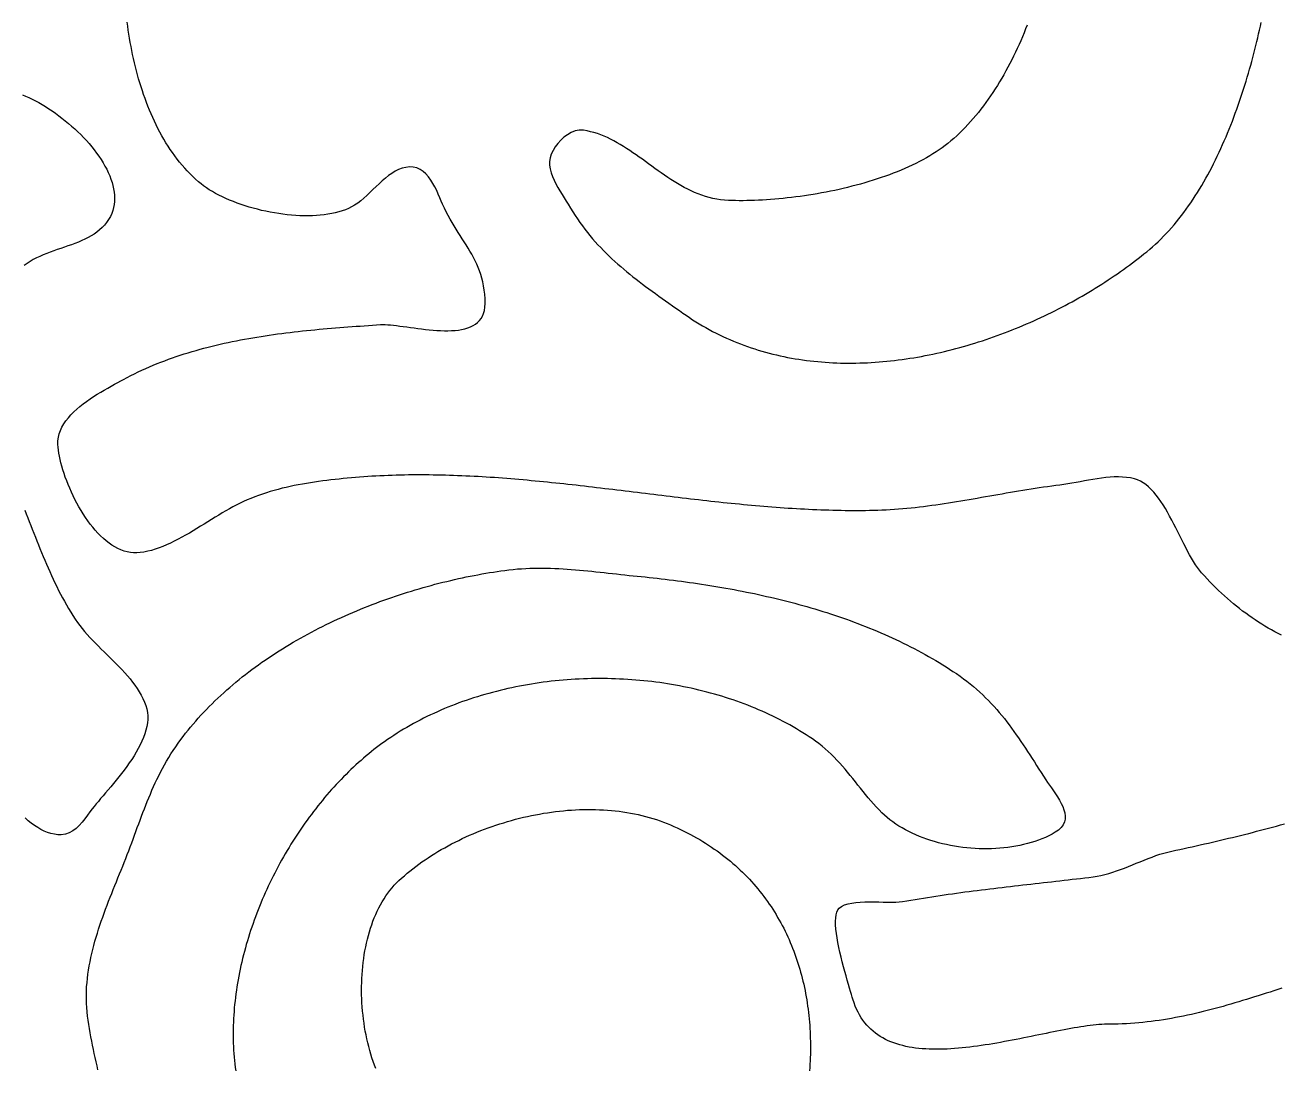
# Model space of a CAD drawing. Header units: millimetres. Extents: x 30 to 1626, y 31 to 955.
# Drawn here: x 352.3 to 655.4, y 232.7 to 484.5 of the extents above; entities that cross this region are included whole.
import ezdxf

# ---------------------------------------------------------------- set-up
doc = ezdxf.new("R2010")
doc.units = ezdxf.units.MM
doc.layers.add('0_0_0', color=3, linetype='Continuous')

msp = doc.modelspace()

# ---------------------------------------------------------------- linework, layer by layer
at = {"layer": '0_0_0'}
for points in [[(655.55, 337.14), (654.75, 337.55), (653.95, 337.97), (653.16, 338.41), (652.36, 338.86), (651.58, 339.33), (650.8, 339.81), (650.02, 340.3), (649.25, 340.81), (648.48, 341.33), (647.72, 341.87), (646.96, 342.42), (646.21, 342.98), (645.46, 343.56), (644.72, 344.15), (643.99, 344.75), (643.26, 345.37), (642.53, 346), (641.81, 346.64), (641.1, 347.29), (640.39, 347.96), (639.69, 348.64), (639, 349.33), (638.31, 350.03), (637.63, 350.75), (636.96, 351.48), (636.29, 352.22), (635.79, 352.81), (635.3, 353.46), (634.82, 354.16), (634.34, 354.91), (633.87, 355.71), (633.4, 356.54), (632.93, 357.41), (632.46, 358.31), (631.99, 359.23), (631.52, 360.16), (631.04, 361.12), (630.56, 362.07), (630.08, 363.04), (629.59, 363.99), (629.09, 364.95), (628.59, 365.89), (628.08, 366.81), (627.55, 367.71), (627.02, 368.58), (626.47, 369.42), (625.91, 370.22), (625.34, 370.98), (624.75, 371.69), (624.14, 372.35), (623.52, 372.95), (622.87, 373.49), (622.21, 373.96), (621.53, 374.35), (620.83, 374.67), (620.1, 374.9), (619.16, 375.11), (618.2, 375.25), (617.22, 375.33), (616.22, 375.36), (615.22, 375.35), (614.2, 375.29), (613.17, 375.2), (612.14, 375.07), (611.11, 374.93), (610.07, 374.76), (609.04, 374.58), (608.02, 374.39), (607, 374.19), (605.99, 374), (605, 373.82), (604.02, 373.65), (603.05, 373.5), (602.11, 373.37), (601.11, 373.25), (600.12, 373.12), (599.12, 372.99), (598.12, 372.85), (597.12, 372.7), (596.13, 372.55), (595.13, 372.39), (594.13, 372.24), (593.13, 372.07), (592.14, 371.91), (591.14, 371.74), (590.14, 371.57), (589.15, 371.4), (588.15, 371.22), (587.15, 371.05), (586.16, 370.87), (585.16, 370.7), (584.16, 370.52), (583.17, 370.35), (582.17, 370.17), (581.17, 370), (580.17, 369.83), (579.18, 369.66), (578.18, 369.49), (577.18, 369.33), (576.18, 369.16), (575.18, 369.01), (574.18, 368.85), (573.18, 368.7), (572.18, 368.56), (571.18, 368.42), (570.18, 368.29), (569.18, 368.16), (568.18, 368.04), (567.17, 367.92), (566.17, 367.81), (565.17, 367.71), (564.16, 367.62), (563.16, 367.54), (562.15, 367.46), (561.15, 367.4), (560.14, 367.34), (559.13, 367.3), (558.12, 367.26), (557.11, 367.23), (556.13, 367.22), (555.16, 367.21), (554.18, 367.2), (553.2, 367.2), (552.22, 367.2), (551.24, 367.2), (550.26, 367.21), (549.28, 367.23), (548.3, 367.25), (547.32, 367.27), (546.34, 367.3), (545.36, 367.33), (544.38, 367.36), (543.4, 367.4), (542.42, 367.45), (541.43, 367.49), (540.45, 367.54), (539.47, 367.59), (538.49, 367.65), (537.51, 367.71), (536.53, 367.77), (535.55, 367.84), (534.56, 367.91), (533.58, 367.98), (532.6, 368.06), (531.62, 368.13), (530.63, 368.21), (529.65, 368.3), (528.67, 368.38), (527.69, 368.47), (526.7, 368.56), (525.72, 368.65), (524.74, 368.74), (523.75, 368.84), (522.77, 368.94), (521.79, 369.04), (520.8, 369.14), (519.82, 369.25), (518.84, 369.35), (517.85, 369.46), (516.87, 369.57), (515.89, 369.68), (514.9, 369.79), (513.92, 369.9), (512.93, 370.02), (511.95, 370.13), (510.96, 370.25), (509.98, 370.36), (508.99, 370.48), (508.01, 370.6), (507.03, 370.72), (506.04, 370.84), (505.06, 370.96), (504.07, 371.08), (503.09, 371.2), (502.1, 371.32), (501.12, 371.44), (500.13, 371.56), (499.14, 371.68), (498.16, 371.8), (497.17, 371.92), (496.19, 372.05), (495.2, 372.17), (494.22, 372.29), (493.23, 372.4), (492.25, 372.52), (491.26, 372.64), (490.27, 372.76), (489.29, 372.87), (488.3, 372.99), (487.32, 373.1), (486.33, 373.22), (485.34, 373.33), (484.36, 373.44), (483.37, 373.55), (482.39, 373.66), (481.4, 373.76), (480.41, 373.87), (479.43, 373.97), (478.44, 374.07), (477.45, 374.17), (476.47, 374.27), (475.48, 374.36), (474.5, 374.45), (473.51, 374.54), (472.52, 374.63), (471.54, 374.72), (470.55, 374.8), (469.56, 374.88), (468.58, 374.96), (467.59, 375.04), (466.6, 375.11), (465.62, 375.18), (464.63, 375.25), (463.64, 375.31), (462.66, 375.37), (461.67, 375.43), (460.69, 375.48), (459.7, 375.53), (458.71, 375.58), (457.73, 375.62), (456.74, 375.66), (455.75, 375.7), (454.77, 375.73), (453.78, 375.76), (452.79, 375.79), (451.81, 375.81), (450.82, 375.82), (449.83, 375.83), (448.85, 375.84), (447.86, 375.84), (446.88, 375.84), (445.89, 375.84), (444.9, 375.83), (443.92, 375.81), (442.93, 375.79), (441.94, 375.77), (440.96, 375.74), (439.97, 375.7), (438.99, 375.66), (438, 375.61), (437.01, 375.56), (436.03, 375.51), (435.04, 375.45), (434.06, 375.38), (433.07, 375.3), (432.08, 375.23), (431.1, 375.14), (430.11, 375.05), (429.13, 374.95), (428.14, 374.85), (427.15, 374.75), (426.16, 374.64), (425.17, 374.52), (424.18, 374.39), (423.19, 374.26), (422.21, 374.12), (421.22, 373.97), (420.24, 373.81), (419.26, 373.64), (418.28, 373.46), (417.3, 373.26), (416.33, 373.06), (415.36, 372.84), (414.4, 372.61), (413.44, 372.36), (412.48, 372.1), (411.53, 371.82), (410.58, 371.53), (409.64, 371.22), (408.7, 370.89), (407.77, 370.54), (406.85, 370.18), (405.93, 369.79), (405.02, 369.39), (404.11, 368.96), (403.3, 368.55), (402.47, 368.11), (401.64, 367.65), (400.79, 367.17), (399.94, 366.67), (399.08, 366.15), (398.22, 365.62), (397.34, 365.08), (396.46, 364.53), (395.58, 363.98), (394.69, 363.43), (393.79, 362.88), (392.89, 362.34), (391.99, 361.81), (391.08, 361.29), (390.17, 360.78), (389.26, 360.29), (388.34, 359.82), (387.43, 359.38), (386.51, 358.96), (385.6, 358.58), (384.68, 358.23), (383.76, 357.91), (382.85, 357.63), (381.93, 357.4), (381.02, 357.21), (380.11, 357.07), (379.32, 357.01), (378.54, 357.02), (377.76, 357.1), (376.99, 357.24), (376.23, 357.46), (375.48, 357.73), (374.74, 358.06), (374.02, 358.45), (373.3, 358.89), (372.6, 359.38), (371.91, 359.92), (371.23, 360.5), (370.56, 361.12), (369.92, 361.79), (369.28, 362.48), (368.67, 363.21), (368.06, 363.98), (367.48, 364.76), (366.92, 365.58), (366.37, 366.41), (365.84, 367.26), (365.33, 368.13), (364.84, 369.01), (364.38, 369.91), (363.93, 370.8), (363.51, 371.71), (363.11, 372.61), (362.73, 373.52), (362.38, 374.42), (362.05, 375.31), (361.75, 376.19), (361.47, 377.06), (361.22, 377.92), (361, 378.75), (360.8, 379.57), (360.64, 380.36), (360.5, 381.12), (360.39, 381.85), (360.31, 382.55), (360.27, 383.22), (360.27, 384.09), (360.38, 384.94), (360.59, 385.78), (360.88, 386.59), (361.25, 387.38), (361.69, 388.15), (362.21, 388.91), (362.78, 389.64), (363.41, 390.35), (364.1, 391.04), (364.82, 391.72), (365.59, 392.37), (366.38, 393), (367.2, 393.61), (368.04, 394.2), (368.89, 394.76), (369.75, 395.31), (370.61, 395.83), (371.46, 396.34), (372.31, 396.82), (373.13, 397.28), (373.93, 397.72), (374.69, 398.14), (375.43, 398.53), (376.11, 398.91), (376.99, 399.38), (377.87, 399.83), (378.76, 400.28), (379.65, 400.71), (380.54, 401.14), (381.45, 401.55), (382.35, 401.95), (383.27, 402.33), (384.18, 402.71), (385.11, 403.08), (386.03, 403.43), (386.97, 403.78), (387.9, 404.11), (388.84, 404.44), (389.78, 404.76), (390.73, 405.06), (391.68, 405.36), (392.64, 405.65), (393.6, 405.92), (394.56, 406.19), (395.52, 406.45), (396.49, 406.71), (397.46, 406.95), (398.44, 407.19), (399.41, 407.42), (400.39, 407.64), (401.37, 407.85), (402.36, 408.05), (403.34, 408.25), (404.33, 408.44), (405.32, 408.63), (406.31, 408.81), (407.31, 408.98), (408.3, 409.14), (409.3, 409.3), (410.29, 409.46), (411.29, 409.6), (412.29, 409.75), (413.29, 409.88), (414.29, 410.01), (415.29, 410.14), (416.29, 410.26), (417.29, 410.38), (418.29, 410.49), (419.29, 410.6), (420.29, 410.71), (421.29, 410.81), (422.29, 410.91), (423.29, 411), (424.29, 411.09), (425.29, 411.18), (426.29, 411.26), (427.28, 411.35), (428.28, 411.43), (429.27, 411.5), (430.26, 411.58), (431.25, 411.65), (432.24, 411.73), (433.22, 411.8), (434.2, 411.86), (435.19, 411.93), (436.16, 412), (437.14, 412.06), (438.11, 412.13), (438.65, 412.15), (439.23, 412.14), (439.86, 412.11), (440.54, 412.06), (441.26, 411.98), (442.02, 411.9), (442.81, 411.8), (443.63, 411.69), (444.47, 411.57), (445.34, 411.45), (446.23, 411.33), (447.13, 411.21), (448.04, 411.09), (448.96, 410.98), (449.88, 410.89), (450.8, 410.8), (451.72, 410.74), (452.63, 410.69), (453.53, 410.66), (454.41, 410.66), (455.27, 410.69), (456.11, 410.74), (456.93, 410.83), (457.71, 410.96), (458.46, 411.12), (459.17, 411.33), (459.83, 411.59), (460.46, 411.89), (461.03, 412.24), (461.55, 412.65), (462.01, 413.11), (462.41, 413.63), (462.75, 414.21), (463.02, 414.86), (463.21, 415.58), (463.33, 416.37), (463.37, 417.23), (463.35, 418.37), (463.28, 419.45), (463.17, 420.49), (463.01, 421.48), (462.82, 422.44), (462.59, 423.37), (462.33, 424.26), (462.03, 425.12), (461.71, 425.96), (461.35, 426.77), (460.98, 427.57), (460.58, 428.35), (460.16, 429.12), (459.72, 429.87), (459.27, 430.62), (458.81, 431.37), (458.34, 432.12), (457.85, 432.87), (457.37, 433.62), (456.87, 434.39), (456.38, 435.17), (455.89, 435.96), (455.41, 436.77), (454.93, 437.6), (454.45, 438.46), (453.99, 439.35), (453.55, 440.27), (453.11, 441.22), (452.79, 441.96), (452.45, 442.77), (452.08, 443.62), (451.69, 444.49), (451.25, 445.37), (450.78, 446.23), (450.26, 447.05), (449.7, 447.82), (449.08, 448.52), (448.41, 449.12), (447.68, 449.61), (446.89, 449.97), (446.03, 450.18), (445.1, 450.22), (444.2, 450.11), (443.34, 449.89), (442.49, 449.57), (441.67, 449.15), (440.86, 448.66), (440.07, 448.11), (439.3, 447.49), (438.54, 446.84), (437.79, 446.15), (437.04, 445.45), (436.3, 444.74), (435.57, 444.03), (434.84, 443.34), (434.1, 442.68), (433.36, 442.05), (432.62, 441.48), (431.87, 440.97), (431.11, 440.54), (430.39, 440.19), (429.64, 439.88), (428.86, 439.6), (428.04, 439.35), (427.2, 439.13), (426.34, 438.95), (425.44, 438.79), (424.53, 438.66), (423.6, 438.55), (422.64, 438.48), (421.67, 438.43), (420.69, 438.41), (419.69, 438.41), (418.68, 438.44), (417.67, 438.49), (416.64, 438.57), (415.61, 438.67), (414.58, 438.79), (413.55, 438.94), (412.51, 439.11), (411.48, 439.3), (410.45, 439.5), (409.43, 439.73), (408.42, 439.98), (407.41, 440.25), (406.42, 440.53), (405.44, 440.84), (404.48, 441.16), (403.53, 441.49), (402.61, 441.85), (401.7, 442.22), (400.82, 442.6), (399.96, 442.99), (399.13, 443.4), (398.33, 443.83), (397.55, 444.26), (396.81, 444.71), (396.11, 445.17), (395.44, 445.64), (394.81, 446.12), (394.22, 446.61), (393.51, 447.24), (392.82, 447.88), (392.15, 448.55), (391.5, 449.23), (390.86, 449.93), (390.24, 450.64), (389.63, 451.37), (389.04, 452.12), (388.47, 452.88), (387.91, 453.66), (387.37, 454.45), (386.84, 455.26), (386.33, 456.07), (385.83, 456.9), (385.35, 457.75), (384.88, 458.6), (384.42, 459.46), (383.98, 460.34), (383.56, 461.23), (383.15, 462.12), (382.75, 463.03), (382.36, 463.94), (381.99, 464.86), (381.63, 465.79), (381.29, 466.72), (380.96, 467.67), (380.64, 468.62), (380.33, 469.57), (380.04, 470.53), (379.75, 471.49), (379.48, 472.46), (379.22, 473.43), (378.98, 474.41), (378.74, 475.38), (378.51, 476.36), (378.3, 477.35), (378.1, 478.33), (377.91, 479.31), (377.72, 480.29), (377.55, 481.28), (377.39, 482.26), (377.24, 483.24), (377.1, 484.22), (376.97, 485.19)], [(594.2, 484.47), (593.83, 483.53), (593.45, 482.58), (593.06, 481.64), (592.65, 480.7), (592.24, 479.77), (591.82, 478.84), (591.38, 477.91), (590.94, 476.99), (590.48, 476.08), (590.02, 475.17), (589.54, 474.27), (589.06, 473.38), (588.56, 472.49), (588.06, 471.61), (587.54, 470.74), (587.02, 469.88), (586.48, 469.03), (585.93, 468.19), (585.38, 467.36), (584.81, 466.54), (584.23, 465.73), (583.64, 464.93), (583.05, 464.15), (582.44, 463.38), (581.82, 462.62), (581.19, 461.88), (580.55, 461.15), (579.9, 460.43), (579.24, 459.74), (578.57, 459.05), (577.9, 458.39), (577.21, 457.74), (576.51, 457.11), (575.79, 456.49), (575.07, 455.9), (574.4, 455.37), (573.7, 454.85), (572.97, 454.34), (572.23, 453.84), (571.46, 453.35), (570.68, 452.87), (569.88, 452.4), (569.05, 451.95), (568.21, 451.5), (567.36, 451.07), (566.48, 450.64), (565.59, 450.23), (564.69, 449.82), (563.77, 449.43), (562.84, 449.05), (561.89, 448.68), (560.94, 448.32), (559.97, 447.97), (558.99, 447.63), (558, 447.3), (557, 446.98), (556, 446.67), (554.99, 446.37), (553.97, 446.08), (552.94, 445.8), (551.91, 445.53), (550.87, 445.27), (549.83, 445.03), (548.79, 444.79), (547.74, 444.56), (546.7, 444.34), (545.65, 444.14), (544.6, 443.94), (543.55, 443.75), (542.51, 443.57), (541.46, 443.41), (540.42, 443.25), (539.38, 443.1), (538.35, 442.96), (537.32, 442.84), (536.3, 442.72), (535.28, 442.61), (534.27, 442.51), (533.27, 442.42), (532.27, 442.34), (531.29, 442.27), (530.31, 442.22), (529.35, 442.17), (528.4, 442.13), (527.46, 442.09), (526.53, 442.07), (525.62, 442.06), (524.72, 442.06), (523.83, 442.07), (522.96, 442.09), (522.11, 442.11), (521.14, 442.17), (520.19, 442.27), (519.26, 442.42), (518.34, 442.6), (517.43, 442.82), (516.54, 443.08), (515.66, 443.37), (514.79, 443.7), (513.94, 444.05), (513.09, 444.43), (512.26, 444.84), (511.44, 445.26), (510.62, 445.71), (509.82, 446.18), (509.02, 446.67), (508.23, 447.17), (507.44, 447.69), (506.67, 448.22), (505.89, 448.75), (505.12, 449.3), (504.36, 449.84), (503.6, 450.4), (502.84, 450.95), (502.08, 451.5), (501.32, 452.05), (500.57, 452.59), (499.81, 453.12), (499.05, 453.65), (498.29, 454.17), (497.53, 454.67), (496.77, 455.15), (496, 455.62), (495.23, 456.07), (494.45, 456.5), (493.66, 456.9), (492.88, 457.28), (492.08, 457.63), (491.27, 457.96), (490.46, 458.25), (489.64, 458.5), (488.81, 458.72), (487.97, 458.9), (487.11, 459.05), (486.11, 459.07), (485.13, 458.89), (484.17, 458.52), (483.27, 458), (482.41, 457.36), (481.62, 456.64), (480.91, 455.85), (480.28, 455.03), (479.76, 454.21), (479.33, 453.33), (479.06, 452.44), (478.94, 451.53), (478.95, 450.63), (479.08, 449.72), (479.3, 448.82), (479.62, 447.92), (480, 447.02), (480.44, 446.14), (480.92, 445.27), (481.42, 444.42), (481.94, 443.58), (482.45, 442.77), (482.94, 441.98), (483.4, 441.22), (483.95, 440.29), (484.51, 439.39), (485.08, 438.51), (485.65, 437.65), (486.24, 436.81), (486.84, 435.99), (487.44, 435.18), (488.06, 434.4), (488.68, 433.63), (489.32, 432.88), (489.96, 432.15), (490.61, 431.43), (491.27, 430.73), (491.93, 430.04), (492.61, 429.36), (493.3, 428.69), (493.99, 428.04), (494.69, 427.4), (495.4, 426.76), (496.11, 426.14), (496.84, 425.52), (497.57, 424.91), (498.31, 424.3), (499.06, 423.71), (499.81, 423.11), (500.58, 422.53), (501.35, 421.94), (502.12, 421.36), (502.91, 420.78), (503.7, 420.2), (504.49, 419.62), (505.3, 419.04), (506.11, 418.46), (506.93, 417.88), (507.75, 417.3), (508.58, 416.71), (509.42, 416.12), (510.26, 415.52), (511.11, 414.92), (511.89, 414.38), (512.67, 413.85), (513.46, 413.33), (514.25, 412.83), (515.05, 412.34), (515.86, 411.86), (516.66, 411.4), (517.48, 410.95), (518.29, 410.51), (519.12, 410.09), (519.94, 409.68), (520.78, 409.28), (521.61, 408.9), (522.45, 408.53), (523.3, 408.17), (524.14, 407.82), (525, 407.49), (525.85, 407.16), (526.71, 406.85), (527.57, 406.56), (528.44, 406.27), (529.31, 406), (530.19, 405.74), (531.06, 405.49), (531.94, 405.25), (532.83, 405.02), (533.71, 404.81), (534.6, 404.61), (535.5, 404.41), (536.39, 404.23), (537.29, 404.07), (538.19, 403.91), (539.09, 403.76), (540, 403.63), (540.9, 403.5), (541.81, 403.39), (542.72, 403.29), (543.64, 403.19), (544.55, 403.11), (545.47, 403.04), (546.39, 402.98), (547.31, 402.93), (548.23, 402.89), (549.15, 402.86), (550.08, 402.85), (551, 402.84), (551.93, 402.84), (552.86, 402.85), (553.78, 402.87), (554.71, 402.9), (555.64, 402.94), (556.57, 402.99), (557.5, 403.05), (558.44, 403.12), (559.37, 403.2), (560.3, 403.28), (561.23, 403.38), (562.16, 403.49), (563.09, 403.6), (564.03, 403.72), (564.96, 403.86), (565.89, 404), (566.82, 404.15), (567.75, 404.31), (568.68, 404.47), (569.61, 404.65), (570.54, 404.83), (571.46, 405.03), (572.39, 405.23), (573.31, 405.44), (574.24, 405.65), (575.16, 405.88), (576.08, 406.11), (577, 406.35), (577.92, 406.6), (578.83, 406.85), (579.75, 407.12), (580.66, 407.39), (581.57, 407.67), (582.48, 407.95), (583.38, 408.24), (584.28, 408.54), (585.19, 408.85), (586.08, 409.16), (586.98, 409.48), (587.87, 409.81), (588.76, 410.15), (589.65, 410.49), (590.54, 410.84), (591.42, 411.19), (592.3, 411.55), (593.17, 411.92), (594.05, 412.29), (594.91, 412.67), (595.78, 413.05), (596.64, 413.45), (597.5, 413.84), (598.35, 414.25), (599.2, 414.66), (600.05, 415.07), (600.89, 415.49), (601.73, 415.92), (602.56, 416.35), (603.39, 416.78), (604.21, 417.23), (605.03, 417.67), (605.85, 418.12), (606.66, 418.58), (607.46, 419.04), (608.26, 419.51), (609.06, 419.98), (609.85, 420.46), (610.63, 420.94), (611.41, 421.43), (612.19, 421.92), (612.95, 422.41), (613.72, 422.91), (614.47, 423.41), (615.23, 423.92), (615.97, 424.43), (616.71, 424.95), (617.44, 425.46), (618.17, 425.99), (618.89, 426.51), (619.6, 427.04), (620.31, 427.58), (621.01, 428.12), (621.71, 428.66), (622.39, 429.2), (623.07, 429.75), (623.77, 430.33), (624.46, 430.92), (625.14, 431.53), (625.81, 432.16), (626.47, 432.8), (627.12, 433.46), (627.76, 434.13), (628.4, 434.82), (629.02, 435.52), (629.64, 436.23), (630.24, 436.96), (630.84, 437.7), (631.43, 438.45), (632, 439.22), (632.57, 439.99), (633.14, 440.78), (633.69, 441.58), (634.23, 442.39), (634.77, 443.21), (635.29, 444.04), (635.81, 444.88), (636.32, 445.73), (636.82, 446.59), (637.31, 447.46), (637.8, 448.33), (638.27, 449.21), (638.74, 450.1), (639.2, 451), (639.65, 451.91), (640.09, 452.82), (640.53, 453.74), (640.95, 454.66), (641.37, 455.59), (641.78, 456.52), (642.19, 457.46), (642.58, 458.4), (642.97, 459.35), (643.35, 460.3), (643.72, 461.25), (644.09, 462.21), (644.44, 463.17), (644.79, 464.13), (645.13, 465.09), (645.47, 466.06), (645.8, 467.02), (646.12, 467.99), (646.43, 468.96), (646.73, 469.92), (647.03, 470.89), (647.32, 471.86), (647.61, 472.82), (647.89, 473.78), (648.16, 474.75), (648.42, 475.71), (648.68, 476.66), (648.92, 477.62), (649.17, 478.57), (649.4, 479.52), (649.63, 480.46), (649.86, 481.4), (650.07, 482.34), (650.28, 483.27), (650.49, 484.19), (650.68, 485.11)], [(351.7, 467.6), (352.47, 467.29), (353.25, 466.94), (354.04, 466.57), (354.83, 466.16), (355.63, 465.73), (356.44, 465.27), (357.24, 464.78), (358.05, 464.27), (358.86, 463.73), (359.66, 463.18), (360.46, 462.59), (361.25, 461.99), (362.03, 461.37), (362.8, 460.73), (363.56, 460.08), (364.31, 459.4), (365.04, 458.71), (365.76, 458.01), (366.46, 457.29), (367.13, 456.57), (367.79, 455.83), (368.42, 455.08), (369.03, 454.32), (369.6, 453.55), (370.16, 452.78), (370.68, 452), (371.16, 451.22), (371.62, 450.43), (372.04, 449.64), (372.42, 448.85), (372.76, 448.06), (373.07, 447.27), (373.33, 446.49), (373.54, 445.7), (373.71, 444.92), (373.84, 444.15), (373.91, 443.38), (373.94, 442.62), (373.91, 441.86), (373.82, 441.12), (373.69, 440.39), (373.49, 439.67), (373.24, 438.96), (372.92, 438.26), (372.5, 437.51), (372.02, 436.81), (371.5, 436.16), (370.94, 435.56), (370.33, 435), (369.69, 434.49), (369.01, 434.01), (368.3, 433.57), (367.56, 433.16), (366.8, 432.78), (366.01, 432.42), (365.2, 432.07), (364.38, 431.75), (363.54, 431.44), (362.69, 431.14), (361.84, 430.84), (360.98, 430.55), (360.12, 430.25), (359.26, 429.95), (358.41, 429.64), (357.57, 429.32), (356.73, 428.98), (355.91, 428.62), (355.11, 428.24), (354.33, 427.83), (353.58, 427.39), (352.85, 426.92), (352.15, 426.41)], [(352.26, 367.37), (352.63, 366.44), (352.99, 365.51), (353.36, 364.58), (353.72, 363.65), (354.09, 362.71), (354.46, 361.78), (354.82, 360.84), (355.19, 359.91), (355.56, 358.98), (355.94, 358.04), (356.32, 357.11), (356.7, 356.18), (357.09, 355.26), (357.48, 354.33), (357.88, 353.41), (358.29, 352.49), (358.7, 351.58), (359.12, 350.67), (359.55, 349.77), (359.99, 348.87), (360.44, 347.97), (360.9, 347.08), (361.37, 346.2), (361.85, 345.32), (362.34, 344.45), (362.85, 343.59), (363.37, 342.73), (363.9, 341.89), (364.45, 341.05), (365.02, 340.22), (365.55, 339.48), (366.11, 338.75), (366.71, 338.03), (367.33, 337.32), (367.98, 336.61), (368.65, 335.9), (369.33, 335.2), (370.03, 334.49), (370.74, 333.79), (371.46, 333.09), (372.18, 332.39), (372.9, 331.68), (373.62, 330.97), (374.33, 330.26), (375.03, 329.54), (375.72, 328.82), (376.39, 328.08), (377.05, 327.34), (377.68, 326.59), (378.28, 325.83), (378.86, 325.06), (379.4, 324.28), (379.9, 323.48), (380.37, 322.67), (380.79, 321.84), (381.17, 320.99), (381.5, 320.13), (381.73, 319.32), (381.88, 318.49), (381.95, 317.66), (381.95, 316.81), (381.87, 315.95), (381.72, 315.08), (381.51, 314.2), (381.25, 313.32), (380.92, 312.44), (380.55, 311.56), (380.13, 310.67), (379.67, 309.78), (379.17, 308.9), (378.64, 308.02), (378.08, 307.15), (377.49, 306.28), (376.88, 305.43), (376.25, 304.58), (375.62, 303.74), (374.97, 302.92), (374.32, 302.12), (373.67, 301.33), (373.03, 300.55), (372.39, 299.8), (371.77, 299.07), (371.16, 298.36), (370.58, 297.68), (370.02, 297.02), (369.49, 296.39), (368.99, 295.79), (368.54, 295.22), (367.97, 294.47), (367.37, 293.66), (366.75, 292.82), (366.09, 292), (365.39, 291.21), (364.65, 290.49), (363.85, 289.87), (362.99, 289.39), (362.07, 289.06), (361.07, 288.93), (360.24, 288.96), (359.41, 289.06), (358.59, 289.25), (357.77, 289.51), (356.97, 289.83), (356.17, 290.23), (355.38, 290.68), (354.6, 291.19), (353.84, 291.75), (353.08, 292.35), (352.33, 293)], [(369.91, 232.16), (369.7, 233.15), (369.48, 234.14), (369.27, 235.14), (369.05, 236.13), (368.84, 237.13), (368.63, 238.14), (368.42, 239.14), (368.23, 240.14), (368.04, 241.15), (367.86, 242.16), (367.7, 243.17), (367.56, 244.17), (367.43, 245.18), (367.32, 246.19), (367.24, 247.2), (367.18, 248.21), (367.14, 249.21), (367.13, 250.22), (367.15, 251.22), (367.2, 252.22), (367.29, 253.24), (367.39, 254.26), (367.52, 255.27), (367.66, 256.28), (367.83, 257.28), (368.02, 258.28), (368.22, 259.28), (368.45, 260.27), (368.68, 261.26), (368.94, 262.25), (369.21, 263.23), (369.49, 264.21), (369.79, 265.19), (370.09, 266.16), (370.41, 267.13), (370.74, 268.1), (371.08, 269.07), (371.42, 270.03), (371.78, 270.99), (372.14, 271.94), (372.5, 272.9), (372.87, 273.85), (373.25, 274.8), (373.62, 275.74), (374, 276.68), (374.38, 277.62), (374.76, 278.56), (375.14, 279.5), (375.52, 280.43), (375.9, 281.36), (376.27, 282.29), (376.63, 283.22), (377, 284.17), (377.37, 285.11), (377.72, 286.05), (378.07, 286.98), (378.41, 287.91), (378.75, 288.84), (379.09, 289.76), (379.43, 290.67), (379.76, 291.59), (380.1, 292.5), (380.44, 293.41), (380.78, 294.31), (381.13, 295.21), (381.48, 296.11), (381.84, 297.01), (382.2, 297.9), (382.58, 298.79), (382.96, 299.68), (383.35, 300.57), (383.76, 301.45), (384.17, 302.33), (384.61, 303.21), (385.05, 304.09), (385.52, 304.97), (386, 305.84), (386.49, 306.71), (387.01, 307.59), (387.55, 308.46), (388.11, 309.33), (388.69, 310.2), (389.3, 311.07), (389.93, 311.93), (390.5, 312.69), (391.08, 313.45), (391.67, 314.19), (392.28, 314.93), (392.89, 315.66), (393.52, 316.39), (394.15, 317.11), (394.79, 317.82), (395.45, 318.52), (396.11, 319.22), (396.78, 319.91), (397.46, 320.59), (398.15, 321.27), (398.85, 321.94), (399.56, 322.6), (400.28, 323.26), (401, 323.91), (401.74, 324.55), (402.48, 325.18), (403.23, 325.81), (403.99, 326.43), (404.75, 327.05), (405.53, 327.66), (406.31, 328.26), (407.09, 328.85), (407.89, 329.44), (408.69, 330.02), (409.5, 330.59), (410.31, 331.15), (411.13, 331.71), (411.96, 332.26), (412.79, 332.81), (413.63, 333.35), (414.48, 333.88), (415.33, 334.4), (416.19, 334.92), (417.05, 335.43), (417.92, 335.93), (418.79, 336.43), (419.67, 336.92), (420.55, 337.4), (421.43, 337.88), (422.32, 338.35), (423.22, 338.81), (424.12, 339.26), (425.02, 339.71), (425.93, 340.15), (426.84, 340.58), (427.75, 341.01), (428.67, 341.43), (429.59, 341.84), (430.51, 342.25), (431.44, 342.65), (432.37, 343.04), (433.3, 343.43), (434.23, 343.81), (435.17, 344.18), (436.11, 344.54), (437.05, 344.9), (437.99, 345.25), (438.93, 345.59), (439.88, 345.93), (440.82, 346.26), (441.77, 346.58), (442.72, 346.9), (443.67, 347.21), (444.62, 347.51), (445.57, 347.8), (446.52, 348.09), (447.47, 348.37), (448.42, 348.65), (449.37, 348.91), (450.32, 349.17), (451.27, 349.43), (452.22, 349.67), (453.17, 349.91), (454.11, 350.14), (455.06, 350.37), (456.01, 350.59), (456.95, 350.8), (457.89, 351), (458.83, 351.2), (459.77, 351.39), (460.71, 351.58), (461.64, 351.75), (462.58, 351.92), (463.51, 352.09), (464.43, 352.24), (465.36, 352.39), (466.28, 352.53), (467.2, 352.67), (468.11, 352.79)], [(468.11, 352.79), (469.13, 352.92), (470.14, 353.03), (471.15, 353.13), (472.16, 353.2), (473.17, 353.26), (474.17, 353.3), (475.18, 353.33), (476.18, 353.34), (477.18, 353.34), (478.18, 353.33), (479.18, 353.31), (480.18, 353.27), (481.17, 353.23), (482.17, 353.17), (483.16, 353.11), (484.16, 353.03), (485.15, 352.95), (486.15, 352.87), (487.14, 352.78), (488.14, 352.68), (489.13, 352.58), (490.12, 352.47), (491.12, 352.36), (492.11, 352.25), (493.11, 352.14), (494.11, 352.03), (495.11, 351.92), (496.1, 351.81), (497.1, 351.7), (498.11, 351.59), (499.11, 351.49), (500.11, 351.39), (501.07, 351.29), (502.03, 351.2), (502.99, 351.1), (503.96, 350.99), (504.92, 350.89), (505.89, 350.78), (506.86, 350.66), (507.83, 350.54), (508.8, 350.42), (509.77, 350.3), (510.75, 350.17), (511.72, 350.04), (512.7, 349.9), (513.68, 349.76), (514.65, 349.62), (515.63, 349.47), (516.61, 349.32), (517.59, 349.17), (518.57, 349.01), (519.55, 348.84), (520.53, 348.67), (521.51, 348.5), (522.5, 348.32), (523.48, 348.14), (524.46, 347.96), (525.44, 347.77), (526.42, 347.57), (527.4, 347.37), (528.38, 347.17), (529.36, 346.96), (530.34, 346.74), (531.31, 346.52), (532.29, 346.3), (533.27, 346.07), (534.24, 345.83), (535.21, 345.59), (536.19, 345.35), (537.16, 345.1), (538.13, 344.84), (539.09, 344.58), (540.06, 344.31), (541.03, 344.04), (541.99, 343.76), (542.95, 343.48), (543.91, 343.19), (544.86, 342.89), (545.82, 342.59), (546.77, 342.28), (547.72, 341.97), (548.67, 341.65), (549.61, 341.32), (550.56, 340.99), (551.49, 340.66), (552.43, 340.31), (553.36, 339.96), (554.3, 339.6), (555.22, 339.24), (556.15, 338.87), (557.07, 338.49), (557.99, 338.11), (558.9, 337.72), (559.81, 337.32), (560.72, 336.92), (561.62, 336.51), (562.52, 336.09), (563.41, 335.67), (564.3, 335.23), (565.19, 334.79), (566.07, 334.35), (566.95, 333.89), (567.82, 333.43), (568.69, 332.97), (569.56, 332.49), (570.42, 332.01), (571.27, 331.52), (572.12, 331.02), (572.97, 330.51), (573.81, 330), (574.64, 329.47), (575.47, 328.94), (576.29, 328.41), (577.11, 327.86), (577.99, 327.26), (578.84, 326.64), (579.67, 326.02), (580.47, 325.38), (581.25, 324.73), (582.01, 324.08), (582.76, 323.41), (583.48, 322.74), (584.18, 322.05), (584.87, 321.35), (585.54, 320.65), (586.2, 319.93), (586.84, 319.21), (587.47, 318.48), (588.09, 317.74), (588.69, 316.99), (589.29, 316.23), (589.87, 315.46), (590.45, 314.69), (591.02, 313.91), (591.58, 313.12), (592.13, 312.32), (592.69, 311.51), (593.23, 310.7), (593.78, 309.88), (594.32, 309.06), (594.86, 308.22), (595.4, 307.38), (595.95, 306.54), (596.49, 305.69), (597.04, 304.83), (597.59, 303.96), (598.14, 303.09), (598.7, 302.22), (599.11, 301.61), (599.56, 300.96), (600.05, 300.28), (600.55, 299.57), (601.05, 298.83), (601.54, 298.08), (602, 297.32), (602.42, 296.54), (602.78, 295.77), (603.06, 295), (603.26, 294.23), (603.36, 293.48), (603.34, 292.75), (603.19, 292.04), (602.89, 291.36), (602.43, 290.71), (601.79, 290.1), (600.96, 289.54), (600.2, 289.11), (599.41, 288.71), (598.59, 288.33), (597.76, 287.97), (596.91, 287.65), (596.04, 287.34), (595.16, 287.06), (594.25, 286.81), (593.34, 286.57), (592.41, 286.37), (591.47, 286.18), (590.51, 286.02), (589.55, 285.89), (588.58, 285.77), (587.6, 285.68), (586.61, 285.62), (585.62, 285.57), (584.63, 285.55), (583.63, 285.55), (582.63, 285.58), (581.63, 285.62), (580.63, 285.69), (579.63, 285.78), (578.64, 285.9), (577.64, 286.03), (576.66, 286.19), (575.68, 286.37), (574.7, 286.57), (573.74, 286.79), (572.78, 287.03), (571.84, 287.3), (570.91, 287.58), (569.99, 287.89), (569.08, 288.21), (568.19, 288.56), (567.32, 288.92), (566.47, 289.31), (565.63, 289.72), (564.82, 290.15), (564.02, 290.59), (563.25, 291.06), (562.5, 291.54), (561.78, 292.05), (561.08, 292.57), (560.41, 293.12), (559.77, 293.68), (559.15, 294.26), (558.46, 294.96), (557.78, 295.68), (557.12, 296.41), (556.47, 297.15), (555.83, 297.9), (555.2, 298.66), (554.58, 299.42), (553.96, 300.19), (553.34, 300.96), (552.73, 301.73), (552.11, 302.5), (551.49, 303.27), (550.87, 304.03), (550.24, 304.79), (549.6, 305.53), (548.95, 306.27), (548.28, 306.99), (547.6, 307.7), (546.91, 308.4), (546.19, 309.07), (545.46, 309.73), (544.7, 310.37), (543.92, 310.98), (543.11, 311.57), (542.36, 312.09), (541.61, 312.6), (540.84, 313.1), (540.07, 313.59), (539.29, 314.07), (538.5, 314.54), (537.7, 315.01), (536.9, 315.46), (536.09, 315.91), (535.28, 316.34), (534.46, 316.77), (533.63, 317.19), (532.79, 317.6), (531.95, 318), (531.11, 318.39), (530.25, 318.77), (529.39, 319.15), (528.53, 319.51), (527.66, 319.86), (526.79, 320.21), (525.91, 320.55), (525.02, 320.88), (524.13, 321.19), (523.24, 321.5), (522.34, 321.81), (521.43, 322.1), (520.53, 322.38), (519.61, 322.65), (518.7, 322.92), (517.78, 323.17), (516.85, 323.42), (515.92, 323.66), (514.99, 323.89), (514.06, 324.11), (513.12, 324.32), (512.18, 324.52), (511.23, 324.71), (510.29, 324.9), (509.34, 325.07), (508.39, 325.23), (507.43, 325.39), (506.48, 325.54), (505.52, 325.68), (504.56, 325.81), (503.59, 325.93), (502.63, 326.04), (501.66, 326.14), (500.69, 326.23), (499.73, 326.32), (498.76, 326.39), (497.79, 326.46), (496.81, 326.52), (495.84, 326.56), (494.87, 326.6), (493.89, 326.63), (492.92, 326.65), (491.95, 326.67), (490.97, 326.67), (490, 326.66), (489.02, 326.65), (488.05, 326.62), (487.08, 326.59), (486.1, 326.55), (485.13, 326.5), (484.16, 326.44), (483.19, 326.37), (482.22, 326.29), (481.26, 326.2), (480.29, 326.11), (479.33, 326), (478.36, 325.89), (477.4, 325.76), (476.45, 325.63), (475.49, 325.49), (474.54, 325.34), (473.58, 325.18), (472.64, 325.01), (471.69, 324.84), (470.75, 324.65), (469.81, 324.45), (468.87, 324.25), (467.93, 324.04), (467, 323.81), (466.08, 323.58), (465.15, 323.34), (464.23, 323.09), (463.32, 322.83), (462.41, 322.57), (461.5, 322.29), (460.6, 322.01), (459.7, 321.71), (458.8, 321.41), (457.92, 321.1), (457.03, 320.77), (456.15, 320.44), (455.28, 320.11), (454.41, 319.76), (453.55, 319.4), (452.69, 319.03), (451.84, 318.66), (450.99, 318.27), (450.15, 317.88), (449.32, 317.48), (448.49, 317.07), (447.67, 316.65), (446.86, 316.22), (446.05, 315.78), (445.25, 315.33), (444.46, 314.88), (443.67, 314.41), (442.89, 313.94), (442.12, 313.45), (441.36, 312.96), (440.6, 312.46), (439.85, 311.95), (439.11, 311.43), (438.47, 310.97), (437.83, 310.49), (437.19, 310.01), (436.55, 309.52), (435.92, 309.02), (435.29, 308.51), (434.67, 307.99), (434.04, 307.46), (433.43, 306.92), (432.81, 306.38), (432.2, 305.82), (431.59, 305.26), (430.99, 304.69), (430.39, 304.11), (429.8, 303.53), (429.21, 302.93), (428.62, 302.33), (428.04, 301.72), (427.46, 301.11), (426.89, 300.48), (426.32, 299.85), (425.76, 299.21), (425.2, 298.57), (424.64, 297.92), (424.1, 297.26), (423.55, 296.59), (423.01, 295.92), (422.48, 295.24), (421.95, 294.56), (421.43, 293.87), (420.91, 293.17), (420.4, 292.47), (419.89, 291.76), (419.39, 291.04), (418.89, 290.32), (418.4, 289.6), (417.92, 288.87), (417.44, 288.13), (416.97, 287.39), (416.5, 286.64), (416.04, 285.89), (415.59, 285.13), (415.14, 284.37), (414.7, 283.61), (414.26, 282.84), (413.84, 282.06), (413.42, 281.28), (413, 280.5), (412.59, 279.71), (412.19, 278.92), (411.8, 278.13), (411.41, 277.33), (411.03, 276.53), (410.66, 275.72), (410.29, 274.91), (409.94, 274.1), (409.59, 273.29), (409.24, 272.47), (408.91, 271.65), (408.58, 270.82), (408.26, 270), (407.95, 269.17), (407.64, 268.34), (407.35, 267.51), (407.06, 266.67), (406.78, 265.83), (406.51, 264.99), (406.24, 264.15), (405.99, 263.31), (405.74, 262.46), (405.51, 261.62), (405.28, 260.77), (405.06, 259.92), (404.84, 259.07), (404.64, 258.22), (404.45, 257.37), (404.26, 256.52), (404.09, 255.66), (403.92, 254.81), (403.76, 253.95), (403.61, 253.1), (403.47, 252.24), (403.34, 251.39), (403.23, 250.53), (403.12, 249.68), (403.01, 248.83), (402.92, 247.97), (402.84, 247.12), (402.77, 246.26), (402.71, 245.41), (402.66, 244.56), (402.62, 243.71), (402.59, 242.86), (402.57, 242.01), (402.56, 241.16), (402.56, 240.32), (402.58, 239.47), (402.6, 238.63), (402.63, 237.79), (402.68, 236.95), (402.73, 236.11), (402.8, 235.28), (402.87, 234.44), (402.96, 233.61), (403.06, 232.79), (403.17, 231.96)], [(436.96, 232.49), (436.64, 233.34), (436.33, 234.21), (436.04, 235.09), (435.77, 235.98), (435.51, 236.89), (435.27, 237.8), (435.04, 238.73), (434.83, 239.66), (434.63, 240.6), (434.45, 241.55), (434.29, 242.51), (434.14, 243.47), (434.01, 244.44), (433.9, 245.42), (433.8, 246.39), (433.72, 247.37), (433.65, 248.36), (433.61, 249.34), (433.57, 250.32), (433.56, 251.31), (433.56, 252.29), (433.58, 253.27), (433.62, 254.25), (433.68, 255.22), (433.75, 256.2), (433.84, 257.16), (433.95, 258.12), (434.07, 259.07), (434.21, 260.02), (434.37, 260.96), (434.55, 261.89), (434.75, 262.8), (434.96, 263.71), (435.2, 264.61), (435.45, 265.49), (435.72, 266.37), (436, 267.22), (436.31, 268.07), (436.63, 268.9), (436.98, 269.71), (437.34, 270.5), (437.72, 271.28), (438.12, 272.04), (438.54, 272.78), (438.98, 273.5), (439.43, 274.2), (439.91, 274.87), (440.4, 275.53), (440.92, 276.16), (441.45, 276.76), (442.01, 277.35), (442.58, 277.9), (443.22, 278.49), (443.88, 279.07), (444.55, 279.64), (445.24, 280.2), (445.94, 280.76), (446.65, 281.31), (447.38, 281.85), (448.12, 282.38), (448.87, 282.9), (449.63, 283.41), (450.41, 283.91), (451.2, 284.41), (451.99, 284.89), (452.8, 285.37), (453.62, 285.83), (454.45, 286.29), (455.29, 286.74), (456.14, 287.17), (457, 287.6), (457.86, 288.02), (458.73, 288.42), (459.62, 288.82), (460.51, 289.2), (461.4, 289.57), (462.31, 289.94), (463.22, 290.29), (464.14, 290.63), (465.06, 290.96), (465.99, 291.27), (466.92, 291.58), (467.86, 291.87), (468.8, 292.15), (469.75, 292.42), (470.7, 292.68), (471.66, 292.92), (472.62, 293.16), (473.58, 293.38), (474.54, 293.58), (475.51, 293.78), (476.48, 293.96), (477.45, 294.13), (478.42, 294.28), (479.39, 294.42), (480.36, 294.55), (481.33, 294.66), (482.31, 294.76), (483.28, 294.85), (484.25, 294.92), (485.22, 294.98), (486.19, 295.02), (487.16, 295.05), (488.12, 295.06), (489.08, 295.06), (490.04, 295.04), (491, 295.01), (491.95, 294.96), (492.9, 294.9), (493.84, 294.82), (494.78, 294.73), (495.72, 294.62), (496.65, 294.49), (497.57, 294.35), (498.49, 294.19), (499.41, 294.02), (500.31, 293.83), (501.21, 293.62), (502.1, 293.39), (502.99, 293.15), (503.86, 292.89), (504.73, 292.62), (505.59, 292.33), (506.44, 292.01), (507.28, 291.69), (508.11, 291.34), (508.94, 290.98), (509.76, 290.61), (510.56, 290.23), (511.36, 289.84), (512.14, 289.44), (512.91, 289.04), (513.67, 288.63), (514.42, 288.2), (515.16, 287.78), (515.89, 287.34), (516.6, 286.89), (517.31, 286.44), (518, 285.98), (518.69, 285.51), (519.36, 285.04), (520.02, 284.55), (520.67, 284.06), (521.31, 283.56), (521.94, 283.06), (522.56, 282.55), (523.17, 282.03), (523.77, 281.5), (524.36, 280.97), (524.94, 280.43), (525.51, 279.88), (526.06, 279.33), (526.61, 278.77), (527.15, 278.21), (527.67, 277.63), (528.19, 277.05), (528.69, 276.47), (529.19, 275.88), (529.67, 275.28), (530.15, 274.68), (530.62, 274.07), (531.07, 273.46), (531.52, 272.84), (531.95, 272.22), (532.38, 271.59), (532.79, 270.95), (533.2, 270.31), (533.6, 269.66), (533.98, 269.01), (534.36, 268.36), (534.72, 267.7), (535.08, 267.03), (535.43, 266.36), (535.77, 265.69), (536.1, 265.01), (536.42, 264.32), (536.73, 263.63), (537.03, 262.94), (537.32, 262.25), (537.6, 261.54), (537.87, 260.84), (538.13, 260.13), (538.39, 259.42), (538.63, 258.7), (538.87, 257.98), (539.09, 257.26), (539.31, 256.53), (539.52, 255.8), (539.72, 255.07), (539.91, 254.33), (540.09, 253.59), (540.26, 252.85), (540.43, 252.1), (540.58, 251.35), (540.73, 250.6), (540.86, 249.85), (540.99, 249.09), (541.11, 248.33), (541.22, 247.57), (541.32, 246.81), (541.42, 246.04), (541.5, 245.27), (541.58, 244.5), (541.65, 243.73), (541.71, 242.96), (541.76, 242.18), (541.8, 241.4), (541.84, 240.62), (541.86, 239.84), (541.88, 239.06), (541.89, 238.28), (541.9, 237.49), (541.89, 236.71), (541.88, 235.92), (541.85, 235.13), (541.82, 234.34), (541.78, 233.55), (541.74, 232.76), (541.68, 231.97)], [(655.65, 251.89), (654.71, 251.59), (653.76, 251.28), (652.82, 250.98), (651.87, 250.67), (650.92, 250.37), (649.98, 250.07), (649.04, 249.78), (648.09, 249.48), (647.15, 249.19), (646.2, 248.9), (645.26, 248.62), (644.31, 248.33), (643.36, 248.06), (642.42, 247.78), (641.47, 247.52), (640.52, 247.25), (639.57, 247), (638.62, 246.74), (637.66, 246.5), (636.71, 246.26), (635.76, 246.03), (634.8, 245.8), (633.84, 245.58), (632.88, 245.37), (631.92, 245.17), (630.95, 244.97), (629.98, 244.79), (629.01, 244.61), (628.04, 244.44), (627.07, 244.28), (626.09, 244.13), (625.11, 243.99), (624.13, 243.86), (623.14, 243.75), (622.15, 243.64), (621.16, 243.54), (620.16, 243.46), (619.17, 243.39), (618.16, 243.33), (617.16, 243.28), (616.15, 243.25), (615.13, 243.23), (614.11, 243.22), (613.49, 243.21), (612.85, 243.19), (612.19, 243.15), (611.52, 243.1), (610.83, 243.04), (610.12, 242.97), (609.39, 242.88), (608.65, 242.78), (607.89, 242.68), (607.13, 242.56), (606.34, 242.43), (605.55, 242.3), (604.74, 242.16), (603.92, 242.01), (603.09, 241.86), (602.24, 241.69), (601.39, 241.53), (600.53, 241.36), (599.66, 241.18), (598.78, 241), (597.89, 240.82), (597, 240.64), (596.1, 240.45), (595.19, 240.27), (594.28, 240.08), (593.36, 239.9), (592.44, 239.71), (591.52, 239.53), (590.59, 239.35), (589.66, 239.17), (588.72, 238.99), (587.79, 238.82), (586.86, 238.66), (585.92, 238.5), (584.99, 238.34), (584.05, 238.19), (583.12, 238.05), (582.19, 237.92), (581.26, 237.8), (580.34, 237.68), (579.42, 237.57), (578.5, 237.48), (577.59, 237.39), (576.69, 237.32), (575.79, 237.26), (574.89, 237.21), (574.01, 237.18), (573.13, 237.15), (572.26, 237.15), (571.4, 237.16), (570.55, 237.18), (569.71, 237.22), (568.89, 237.28), (568.07, 237.36), (567.26, 237.45), (566.47, 237.57), (565.69, 237.7), (564.92, 237.85), (564.17, 238.03), (563.43, 238.22), (562.71, 238.44), (562.01, 238.68), (561.32, 238.94), (560.65, 239.23), (559.99, 239.54), (559.36, 239.88), (558.74, 240.25), (558.14, 240.64), (557.57, 241.05), (557.01, 241.5), (556.47, 241.97), (555.96, 242.47), (555.47, 243), (555, 243.57), (554.56, 244.16), (554.14, 244.78), (553.74, 245.44), (553.37, 246.13), (553.03, 246.85), (552.71, 247.6), (552.42, 248.39), (552.16, 249.22), (552, 249.73), (551.81, 250.36), (551.59, 251.09), (551.34, 251.92), (551.07, 252.83), (550.78, 253.81), (550.48, 254.85), (550.18, 255.94), (549.87, 257.07), (549.57, 258.23), (549.28, 259.4), (549.01, 260.58), (548.75, 261.75), (548.53, 262.91), (548.33, 264.05), (548.17, 265.14), (548.05, 266.18), (547.97, 267.17), (547.95, 268.08), (547.99, 268.91), (548.09, 269.65), (548.25, 270.28), (548.49, 270.8), (548.81, 271.19), (549.42, 271.64), (550.15, 272), (550.98, 272.27), (551.9, 272.47), (552.88, 272.61), (553.93, 272.7), (555.01, 272.74), (556.12, 272.76), (557.24, 272.74), (558.36, 272.72), (559.46, 272.69), (560.52, 272.67), (561.53, 272.66), (562.48, 272.68), (563.34, 272.73), (564.11, 272.83), (565.12, 273.01), (566.13, 273.18), (567.14, 273.35), (568.15, 273.51), (569.15, 273.67), (570.16, 273.83), (571.16, 273.99), (572.16, 274.14), (573.17, 274.29), (574.17, 274.43), (575.17, 274.58), (576.17, 274.72), (577.17, 274.86), (578.17, 274.99), (579.17, 275.13), (580.17, 275.26), (581.17, 275.39), (582.16, 275.52), (583.16, 275.64), (584.16, 275.77), (585.16, 275.89), (586.15, 276.01), (587.15, 276.13), (588.15, 276.25), (589.14, 276.37), (590.14, 276.48), (591.14, 276.6), (592.13, 276.71), (593.13, 276.83), (594.12, 276.94), (595.12, 277.05), (596.12, 277.17), (597.12, 277.28), (598.11, 277.39), (599.11, 277.51), (600.11, 277.62), (601.11, 277.73), (602.11, 277.84), (603.1, 277.96), (604.1, 278.07), (605.1, 278.19), (606.1, 278.3), (607.11, 278.42), (608.11, 278.54), (609.11, 278.66), (610.11, 278.78), (611.06, 278.92), (612.01, 279.1), (612.96, 279.33), (613.91, 279.59), (614.86, 279.88), (615.8, 280.21), (616.75, 280.55), (617.7, 280.91), (618.64, 281.29), (619.59, 281.67), (620.54, 282.06), (621.49, 282.45), (622.44, 282.83), (623.39, 283.21), (624.34, 283.57), (625.29, 283.91), (626.24, 284.23), (627.2, 284.52), (628.15, 284.78), (629.11, 285.01), (630.1, 285.22), (631.08, 285.43), (632.06, 285.64), (633.04, 285.86), (634.02, 286.07), (635, 286.29), (635.98, 286.51), (636.96, 286.73), (637.93, 286.95), (638.91, 287.17), (639.89, 287.4), (640.86, 287.63), (641.83, 287.86), (642.81, 288.09), (643.78, 288.33), (644.75, 288.56), (645.72, 288.8), (646.69, 289.04), (647.66, 289.29), (648.62, 289.53), (649.59, 289.78), (650.55, 290.03), (651.52, 290.28), (652.48, 290.54), (653.44, 290.8), (654.4, 291.06), (655.36, 291.33), (656.31, 291.59)]]:
    msp.add_lwpolyline(points, dxfattribs=at)

doc.saveas('drawing.dxf')
